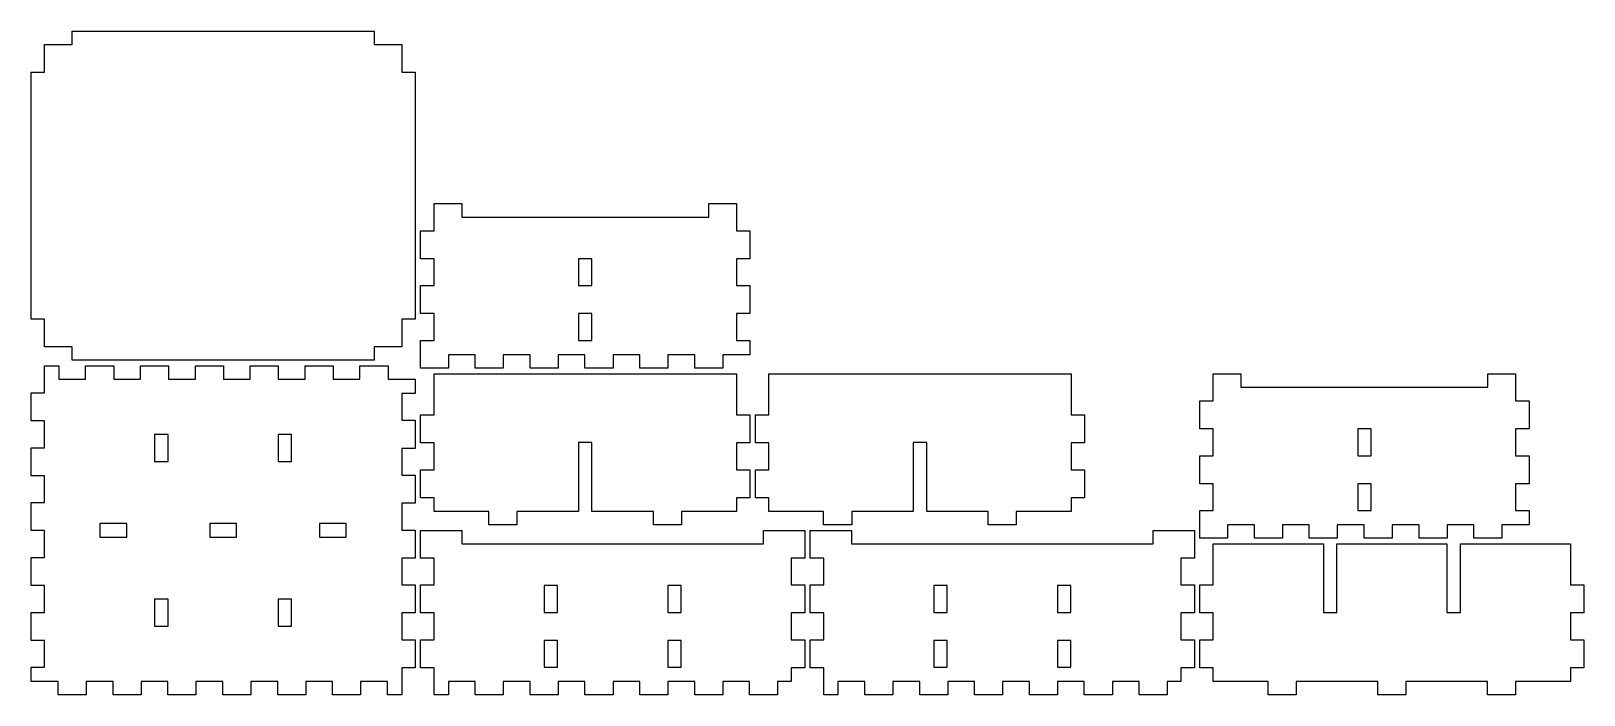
# Model space of a CAD drawing. Header units: millimetres. Extents: x 0 to 566, y 0 to 242.
import ezdxf

# ---------------------------------------------------------------- set-up
doc = ezdxf.new("R2010")
doc.units = ezdxf.units.MM

msp = doc.modelspace()

# ---------------------------------------------------------------- linework, layer by layer
at = {"color": 0}
for points in [[(135.1, 126.9), (125, 126.9), (125, 122), (15, 122), (15, 126.9), (4.9, 126.9), (4.9, 137), (0, 137), (0, 227), (4.9, 227), (4.9, 237.1), (15, 237.1), (15, 242), (125, 242), (125, 237.1), (135.1, 237.1), (135.1, 227), (140, 227), (140, 137), (135.1, 137), (135.1, 126.9)], [(262, 169.21), (262, 158.99), (257.1, 158.99), (257.1, 149.21), (262, 149.21), (262, 138.99), (257.1, 138.99), (257.1, 129.21), (262, 129.21), (262, 124), (252.11, 124), (252.11, 119.1), (241.89, 119.1), (241.89, 124), (232.11, 124), (232.11, 119.1), (221.89, 119.1), (221.89, 124), (212.11, 124), (212.11, 119.1), (201.89, 119.1), (201.89, 124), (192.11, 124), (192.11, 119.1), (181.89, 119.1), (181.89, 124), (172.11, 124), (172.11, 119.1), (161.89, 119.1), (161.89, 124), (152.11, 124), (152.11, 119.1), (142, 119.1), (142, 129.21), (146.9, 129.21), (146.9, 138.99), (142, 138.99), (142, 149.21), (146.9, 149.21), (146.9, 158.99), (142, 158.99), (142, 169.21), (146.9, 169.21), (146.9, 179.1), (157, 179.1), (157, 174.2), (247, 174.2), (247, 179.1), (257.1, 179.1), (257.1, 169.21), (262, 169.21)], [(199.55, 149.21), (204.45, 149.21), (204.45, 158.99), (199.55, 158.99), (199.55, 149.21)], [(199.55, 129.21), (204.45, 129.21), (204.45, 138.99), (199.55, 138.99), (199.55, 129.21)], [(140, 89.89), (135.1, 89.89), (135.1, 80.11), (140, 80.11), (140, 69.89), (135.1, 69.89), (135.1, 60.11), (140, 60.11), (140, 49.89), (135.1, 49.89), (135.1, 40.11), (140, 40.11), (140, 29.89), (135.1, 29.89), (135.1, 20.11), (140, 20.11), (140, 9.89), (135.1, 9.89), (135.1, 0), (129.89, 0), (129.89, 4.9), (120.11, 4.9), (120.11, 0), (109.89, 0), (109.89, 4.9), (100.11, 4.9), (100.11, 0), (89.89, 0), (89.89, 4.9), (80.11, 4.9), (80.11, 0), (69.89, 0), (69.89, 4.9), (60.11, 4.9), (60.11, 0), (49.89, 0), (49.89, 4.9), (40.11, 4.9), (40.11, 0), (29.89, 0), (29.89, 4.9), (20.11, 4.9), (20.11, 0), (9.89, 0), (9.89, 4.9), (0, 4.9), (0, 10.11), (4.9, 10.11), (4.9, 19.89), (0, 19.89), (0, 30.11), (4.9, 30.11), (4.9, 39.89), (0, 39.89), (0, 50.11), (4.9, 50.11), (4.9, 59.89), (0, 59.89), (0, 70.11), (4.9, 70.11), (4.9, 79.89), (0, 79.89), (0, 90.11), (4.9, 90.11), (4.9, 99.89), (0, 99.89), (0, 110.11), (4.9, 110.11), (4.9, 120), (10.11, 120), (10.11, 115.1), (19.89, 115.1), (19.89, 120), (30.11, 120), (30.11, 115.1), (39.89, 115.1), (39.89, 120), (50.11, 120), (50.11, 115.1), (59.89, 115.1), (59.89, 120), (70.11, 120), (70.11, 115.1), (79.89, 115.1), (79.89, 120), (90.11, 120), (90.11, 115.1), (99.89, 115.1), (99.89, 120), (110.11, 120), (110.11, 115.1), (119.89, 115.1), (119.89, 120), (130.11, 120), (130.11, 115.1), (140, 115.1), (140, 109.89), (135.1, 109.89), (135.1, 100.11), (140, 100.11), (140, 89.89)], [(262, 102.1), (262, 91.89), (257.1, 91.89), (257.1, 82.11), (262, 82.11), (262, 71.89), (257.1, 71.89), (257.1, 66.9), (237.11, 66.9), (237.11, 62), (226.89, 62), (226.89, 66.9), (204.45, 66.9), (204.45, 92), (199.55, 92), (199.55, 66.9), (177.11, 66.9), (177.11, 62), (166.89, 62), (166.89, 66.9), (146.9, 66.9), (146.9, 71.89), (142, 71.89), (142, 82.11), (146.9, 82.11), (146.9, 91.89), (142, 91.89), (142, 102.1), (146.9, 102.1), (146.9, 102.11), (146.9, 111.89), (146.9, 117.1), (257.1, 117.1), (257.1, 111.89), (257.1, 102.11), (257.1, 102.1), (262, 102.1)], [(384, 102.1), (384, 91.89), (379.1, 91.89), (379.1, 82.11), (384, 82.11), (384, 71.89), (379.1, 71.89), (379.1, 66.9), (359.11, 66.9), (359.11, 62), (348.89, 62), (348.89, 66.9), (326.45, 66.9), (326.45, 92), (321.55, 92), (321.55, 66.9), (299.11, 66.9), (299.11, 62), (288.89, 62), (288.89, 66.9), (268.9, 66.9), (268.9, 71.89), (264, 71.89), (264, 82.11), (268.9, 82.11), (268.9, 91.89), (264, 91.89), (264, 102.1), (268.9, 102.1), (268.9, 102.11), (268.9, 111.89), (268.9, 117.1), (379.1, 117.1), (379.1, 111.89), (379.1, 102.11), (379.1, 102.1), (384, 102.1)], [(546, 107.21), (546, 96.99), (541.1, 96.99), (541.1, 87.21), (546, 87.21), (546, 76.99), (541.1, 76.99), (541.1, 67.21), (546, 67.21), (546, 62), (536.11, 62), (536.11, 57.1), (525.89, 57.1), (525.89, 62), (516.11, 62), (516.11, 57.1), (505.89, 57.1), (505.89, 62), (496.11, 62), (496.11, 57.1), (485.89, 57.1), (485.89, 62), (476.11, 62), (476.11, 57.1), (465.89, 57.1), (465.89, 62), (456.11, 62), (456.11, 57.1), (445.89, 57.1), (445.89, 62), (436.11, 62), (436.11, 57.1), (426, 57.1), (426, 67.21), (430.9, 67.21), (430.9, 76.99), (426, 76.99), (426, 87.21), (430.9, 87.21), (430.9, 96.99), (426, 96.99), (426, 107.21), (430.9, 107.21), (430.9, 117.1), (441, 117.1), (441, 112.2), (531, 112.2), (531, 117.1), (541.1, 117.1), (541.1, 107.21), (546, 107.21)], [(483.55, 87.21), (488.45, 87.21), (488.45, 96.99), (483.55, 96.99), (483.55, 87.21)], [(45.03, 85.11), (49.93, 85.11), (49.93, 94.89), (45.03, 94.89), (45.03, 85.11)], [(90.07, 94.89), (90.07, 85.11), (94.97, 85.11), (94.97, 94.89), (90.07, 94.89)], [(483.55, 67.21), (488.45, 67.21), (488.45, 76.99), (483.55, 76.99), (483.55, 67.21)], [(34.89, 57.55), (34.89, 62.45), (25.11, 62.45), (25.11, 57.55), (34.89, 57.55)], [(65.11, 57.55), (74.89, 57.55), (74.89, 62.45), (65.11, 62.45), (65.11, 57.55)], [(105.11, 57.55), (114.89, 57.55), (114.89, 62.45), (105.11, 62.45), (105.11, 57.55)], [(277.1, 40.11), (282, 40.11), (282, 29.89), (277.1, 29.89), (277.1, 20.11), (282, 20.11), (282, 9.89), (277.1, 9.89), (277.1, 4.9), (272.11, 4.9), (272.11, 0), (261.89, 0), (261.89, 4.9), (252.11, 4.9), (252.11, 0), (241.89, 0), (241.89, 4.9), (232.11, 4.9), (232.11, 0), (221.89, 0), (221.89, 4.9), (212.11, 4.9), (212.11, 0), (201.89, 0), (201.89, 4.9), (192.11, 4.9), (192.11, 0), (181.89, 0), (181.89, 4.9), (172.11, 4.9), (172.11, 0), (161.89, 0), (161.89, 4.9), (152.11, 4.9), (152.11, 0), (146.9, 0), (146.9, 9.89), (142, 9.89), (142, 20.11), (146.9, 20.11), (146.9, 29.89), (142, 29.89), (142, 40.11), (146.9, 40.11), (146.9, 49.89), (142, 49.89), (142, 60), (157, 60), (157, 55.1), (267, 55.1), (267, 60), (282, 60), (282, 49.89), (277.1, 49.89), (277.1, 40.11)], [(419.1, 40.11), (424, 40.11), (424, 29.89), (419.1, 29.89), (419.1, 20.11), (424, 20.11), (424, 9.89), (419.1, 9.89), (419.1, 4.9), (414.11, 4.9), (414.11, 0), (403.89, 0), (403.89, 4.9), (394.11, 4.9), (394.11, 0), (383.89, 0), (383.89, 4.9), (374.11, 4.9), (374.11, 0), (363.89, 0), (363.89, 4.9), (354.11, 4.9), (354.11, 0), (343.89, 0), (343.89, 4.9), (334.11, 4.9), (334.11, 0), (323.89, 0), (323.89, 4.9), (314.11, 4.9), (314.11, 0), (303.89, 0), (303.89, 4.9), (294.11, 4.9), (294.11, 0), (288.9, 0), (288.9, 9.89), (284, 9.89), (284, 20.11), (288.9, 20.11), (288.9, 29.89), (284, 29.89), (284, 40.11), (288.9, 40.11), (288.9, 49.89), (284, 49.89), (284, 60), (299, 60), (299, 55.1), (409, 55.1), (409, 60), (424, 60), (424, 49.89), (419.1, 49.89), (419.1, 40.11)], [(566, 29.89), (561.1, 29.89), (561.1, 20.11), (566, 20.11), (566, 9.89), (561.1, 9.89), (561.1, 4.9), (541.11, 4.9), (541.11, 0), (530.89, 0), (530.89, 4.9), (501.11, 4.9), (501.11, 0), (490.89, 0), (490.89, 4.9), (461.11, 4.9), (461.11, 0), (450.89, 0), (450.89, 4.9), (430.9, 4.9), (430.9, 9.89), (426, 9.89), (426, 20.11), (430.9, 20.11), (430.9, 29.89), (426, 29.89), (426, 40.1), (430.9, 40.1), (430.9, 40.11), (430.9, 49.89), (430.9, 55.1), (471.03, 55.1), (471.03, 30), (475.93, 30), (475.93, 55.1), (516.07, 55.1), (516.07, 30), (520.97, 30), (520.97, 55.1), (561.1, 55.1), (561.1, 49.89), (561.1, 40.11), (561.1, 40.1), (566, 40.1), (566, 29.89)], [(187.03, 30.11), (191.93, 30.11), (191.93, 39.89), (187.03, 39.89), (187.03, 30.11)], [(236.97, 30.11), (236.97, 39.89), (232.07, 39.89), (232.07, 30.11), (236.97, 30.11)], [(329.03, 30.11), (333.93, 30.11), (333.93, 39.89), (329.03, 39.89), (329.03, 30.11)], [(378.97, 30.11), (378.97, 39.89), (374.07, 39.89), (374.07, 30.11), (378.97, 30.11)], [(45.03, 25.11), (49.93, 25.11), (49.93, 34.89), (45.03, 34.89), (45.03, 25.11)], [(90.07, 34.89), (90.07, 25.11), (94.97, 25.11), (94.97, 34.89), (90.07, 34.89)], [(187.03, 10.11), (191.93, 10.11), (191.93, 19.89), (187.03, 19.89), (187.03, 10.11)], [(236.97, 10.11), (236.97, 19.89), (232.07, 19.89), (232.07, 10.11), (236.97, 10.11)], [(329.03, 10.11), (333.93, 10.11), (333.93, 19.89), (329.03, 19.89), (329.03, 10.11)], [(378.97, 10.11), (378.97, 19.89), (374.07, 19.89), (374.07, 10.11), (378.97, 10.11)]]:
    msp.add_lwpolyline(points, dxfattribs=at)

doc.saveas('drawing.dxf')
